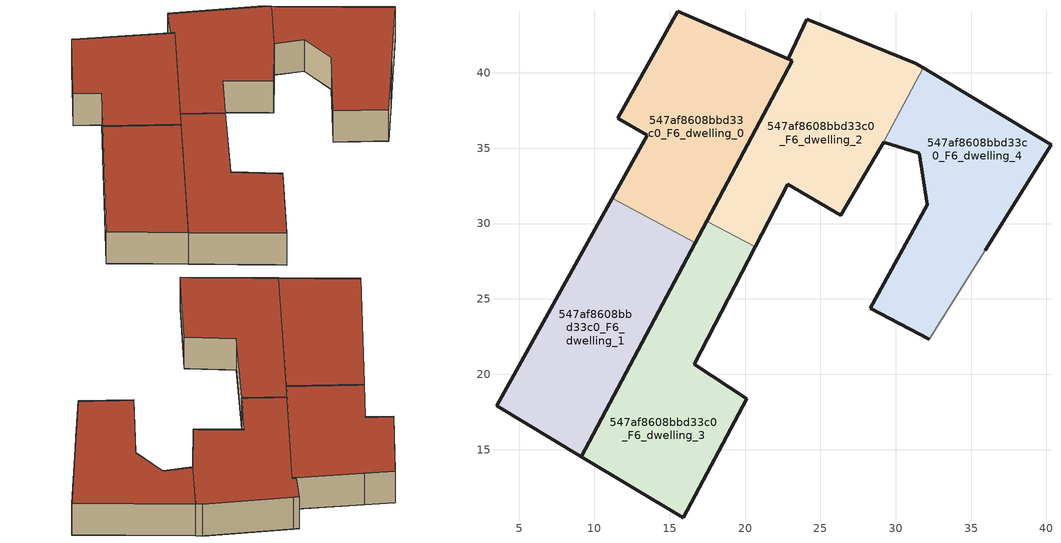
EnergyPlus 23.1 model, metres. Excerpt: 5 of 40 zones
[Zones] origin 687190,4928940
547af8608bbd33c0_F6_dwelling_0
 floor to 547af8608bbd33c0_F5_dwelling_0 (EU_floor_Construction): 16.71,28.74 23.14,40.81 22.85,40.94 17.82,43.11 15.54,44.1 11.54,36.99 13.51,35.87 11.18,31.68 z18
 wall outside (EU_wall_Construction): 11.18,31.68 13.51,35.87 11.54,36.99 15.54,44.1 17.82,43.11 22.85,40.94 23.14,40.81 16.71,28.74 z18:21
 wall to 547af8608bbd33c0_F6_dwelling_1 (EU_wall_Construction): 16.71,28.74 11.18,31.68 z18:21
 roof outside (EU_roof_Construction): 22.85,40.94 23.14,40.81 16.71,28.74 11.18,31.68 13.51,35.87 11.54,36.99 15.54,44.1 17.82,43.11 z21
547af8608bbd33c0_F6_dwelling_1
 floor to 547af8608bbd33c0_F5_dwelling_1 (EU_floor_Construction): 9.14,14.53 16.71,28.74 11.18,31.68 3.5,17.92 z18
 wall outside (EU_wall_Construction): 16.71,28.74 9.14,14.53 3.5,17.92 11.18,31.68 z18:21
 roof outside (EU_roof_Construction): 16.71,28.74 9.14,14.53 3.5,17.92 11.18,31.68 z21
547af8608bbd33c0_F6_dwelling_2
 floor to 547af8608bbd33c0_F5_dwelling_2 (EU_floor_Construction): 26.36,30.55 29,35.06 31.81,40.33 31.3,40.63 24.51,43.38 24.08,43.55 22.85,40.94 23.14,40.81 17.47,30.17 20.67,28.46 22.83,32.63 z18
 wall outside (EU_wall_Construction): 29,35.06 26.36,30.55 22.83,32.63 20.67,28.46 / 17.47,30.17 23.14,40.81 22.85,40.94 24.08,43.55 24.51,43.38 31.3,40.63 31.81,40.33 z18:21
 wall to 547af8608bbd33c0_F6_dwelling_3 (EU_wall_Construction): 20.67,28.46 17.47,30.17 z18:21
 wall to 547af8608bbd33c0_F6_dwelling_4 (EU_wall_Construction): 31.81,40.33 29,35.06 z18:21
 roof outside (EU_roof_Construction): 31.3,40.63 31.81,40.33 29,35.06 26.36,30.55 22.83,32.63 20.67,28.46 17.47,30.17 23.14,40.81 22.85,40.94 24.08,43.55 24.51,43.38 z21
547af8608bbd33c0_F6_dwelling_3
 floor to 547af8608bbd33c0_F5_dwelling_3 (EU_floor_Construction): 15.9,10.47 20.11,18.38 16.61,20.66 20.67,28.46 17.47,30.17 9.14,14.53 z18
 wall outside (EU_wall_Construction): 20.67,28.46 16.61,20.66 20.11,18.38 15.9,10.47 9.14,14.53 17.47,30.17 z18:21
 roof outside (EU_roof_Construction): 20.67,28.46 16.61,20.66 20.11,18.38 15.9,10.47 9.14,14.53 17.47,30.17 z21
547af8608bbd33c0_F6_dwelling_4
 floor to 547af8608bbd33c0_F5_dwelling_4 (EU_floor_Construction): 35.09,26.89 35.94,28.25 40.3,35.25 31.81,40.33 29,35.06 29.2,35.41 31.56,34.66 32.09,31.25 28.3,24.39 32.21,22.31 z18
 wall outside (EU_wall_Construction): 31.81,40.33 40.3,35.25 35.94,28.25 / 32.21,22.31 28.3,24.39 32.09,31.25 31.56,34.66 29.2,35.41 29,35.06 z18:21
 wall adiabatic (EU_wall_Construction): 35.94,28.25 35.09,26.89 32.21,22.31 z18:21
 roof outside (EU_roof_Construction): 40.3,35.25 35.94,28.25 35.09,26.89 32.21,22.31 28.3,24.39 32.09,31.25 31.56,34.66 29.2,35.41 29,35.06 31.81,40.33 z21
[Building]
EU S2 Campaign: North Axis=0; Terrain=City; Solar Distribution=FullExterior
[Site:Location]
Bologna: Latitude=44.5; Longitude=11.25; Time Zone=1; Elevation=37
[SizingPeriod:WeatherFileDays]
AnnualSizingPeriod: Begin Month=1; Begin Day of Month=1; End Month=12; End Day of Month=31; Day of Week for Start Day=Monday; Use Weather File Daylight Saving Period=No; Use Weather File Rain and Snow Indicators=No
[MATERIAL]
EU_InternalMass_Material: Roughness=MediumRough; Thickness=0.1; Conductivity=1; Density=1800; Specific Heat=900; Thermal Absorptance=0.9; Solar Absorptance=0.7; Visible Absorptance=0.7
[MATERIAL:NOMASS] Roughness=MediumRough; Thermal Absorptance=0.9; Solar Absorptance=0.7; Visible Absorptance=0.7
Name | Thermal Resistance
EU_wall_NoMass | 0.890213
EU_roof_NoMass | 0.636128
EU_floor_NoMass | 0.79516
[CONSTRUCTION]
EU_wall_Construction: EU_wall_NoMass
EU_roof_Construction: EU_roof_NoMass
EU_floor_Construction: EU_floor_NoMass
EU_InternalMass_Construction: EU_InternalMass_Material
[ZONE] Type=1; Multiplier=1; Ceiling Height=autocalculate; Floor Area=autocalculate; Part of Total Floor Area=Yes
Name | Volume
547af8608bbd33c0_F6_dwelling_0 | 303.227
547af8608bbd33c0_F6_dwelling_1 | 306.564
547af8608bbd33c0_F6_dwelling_2 | 306.411
547af8608bbd33c0_F6_dwelling_3 | 310.141
547af8608bbd33c0_F6_dwelling_4 | 303.112
[INTERNALMASS] Construction=EU_InternalMass_Construction
Name | Zone or ZoneList | Surface Area
547af8608bbd33c0_F6_dwelling_0_EU_InternalMass | 547af8608bbd33c0_F6_dwelling_0 | 135.705
547af8608bbd33c0_F6_dwelling_1_EU_InternalMass | 547af8608bbd33c0_F6_dwelling_1 | 151.411
547af8608bbd33c0_F6_dwelling_2_EU_InternalMass | 547af8608bbd33c0_F6_dwelling_2 | 112.266
547af8608bbd33c0_F6_dwelling_3_EU_InternalMass | 547af8608bbd33c0_F6_dwelling_3 | 101.496
547af8608bbd33c0_F6_dwelling_4_EU_InternalMass | 547af8608bbd33c0_F6_dwelling_4 | 112.267
[OTHEREQUIPMENT] Fuel Type=Electricity; Design Level Calculation Method=Watts/Area; Power per Zone Floor Area=1; Fraction Latent=0; Fraction Radiant=0; Fraction Lost=0; Carbon Dioxide Generation Rate=0; EndUse Subcategory=EU_Step8_InternalGains
Name | Zone or ZoneList or Space or SpaceList | Schedule
EU_Step8_InternalGain_547af8608bbd33c0_F6_dwelling_0_f000 | 547af8608bbd33c0_F6_dwelling_0 | EU_Step8_GainSchedule_547af8608bbd33c0_F6_dwelling_0_f000
EU_Step8_InternalGain_547af8608bbd33c0_F6_dwelling_1_f000 | 547af8608bbd33c0_F6_dwelling_1 | EU_Step8_GainSchedule_547af8608bbd33c0_F6_dwelling_1_f000
EU_Step8_InternalGain_547af8608bbd33c0_F6_dwelling_2_f000 | 547af8608bbd33c0_F6_dwelling_2 | EU_Step8_GainSchedule_547af8608bbd33c0_F6_dwelling_2_f000
EU_Step8_InternalGain_547af8608bbd33c0_F6_dwelling_3_f000 | 547af8608bbd33c0_F6_dwelling_3 | EU_Step8_GainSchedule_547af8608bbd33c0_F6_dwelling_3_f000
EU_Step8_InternalGain_547af8608bbd33c0_F6_dwelling_4_f000 | 547af8608bbd33c0_F6_dwelling_4 | EU_Step8_GainSchedule_547af8608bbd33c0_F6_dwelling_4_f000
[ZONEVENTILATION:DESIGNFLOWRATE] Schedule=EU_AlwaysOn; Design Flow Rate Calculation Method=AirChanges/Hour; Air Changes per Hour=0.718634; Ventilation Type=Natural; Fan Pressure Rise=0; Fan Total Efficiency=1; Constant Term Coefficient=1; Temperature Term Coefficient=0; Velocity Term Coefficient=0; Velocity Squared Term Coefficient=0; Minimum Indoor Temperature=-100; Maximum Indoor Temperature=100; Delta Temperature=-100; Minimum Outdoor Temperature=-100; Maximum Outdoor Temperature=100; Maximum Wind Speed=40
Name | Zone or ZoneList or Space or SpaceList
EU_ConstantAir_547af8608bbd33c0_F6_dwelling_0 | 547af8608bbd33c0_F6_dwelling_0
EU_ConstantAir_547af8608bbd33c0_F6_dwelling_1 | 547af8608bbd33c0_F6_dwelling_1
EU_ConstantAir_547af8608bbd33c0_F6_dwelling_2 | 547af8608bbd33c0_F6_dwelling_2
EU_ConstantAir_547af8608bbd33c0_F6_dwelling_3 | 547af8608bbd33c0_F6_dwelling_3
EU_ConstantAir_547af8608bbd33c0_F6_dwelling_4 | 547af8608bbd33c0_F6_dwelling_4
[HVACTEMPLATE:THERMOSTAT] Constant Heating Setpoint=20; Constant Cooling Setpoint=50
EU_HeatOnly_547af8608bbd33c0_F0_dwelling_0; EU_HeatOnly_547af8608bbd33c0_F0_dwelling_1; EU_HeatOnly_547af8608bbd33c0_F0_dwelling_2; EU_HeatOnly_547af8608bbd33c0_F0_dwelling_3; EU_HeatOnly_547af8608bbd33c0_F0_dwelling_4; EU_HeatOnly_547af8608bbd33c0_F0_dwelling_5; EU_HeatOnly_547af8608bbd33c0_F1_dwelling_0; EU_HeatOnly_547af8608bbd33c0_F1_dwelling_1; EU_HeatOnly_547af8608bbd33c0_F1_dwelling_2; EU_HeatOnly_547af8608bbd33c0_F1_dwelling_3; EU_HeatOnly_547af8608bbd33c0_F1_dwelling_4; EU_HeatOnly_547af8608bbd33c0_F1_dwelling_5; EU_HeatOnly_547af8608bbd33c0_F2_dwelling_0; EU_HeatOnly_547af8608bbd33c0_F2_dwelling_1; EU_HeatOnly_547af8608bbd33c0_F2_dwelling_2; EU_HeatOnly_547af8608bbd33c0_F2_dwelling_3; EU_HeatOnly_547af8608bbd33c0_F2_dwelling_4; EU_HeatOnly_547af8608bbd33c0_F2_dwelling_5; EU_HeatOnly_547af8608bbd33c0_F3_dwelling_0; EU_HeatOnly_547af8608bbd33c0_F3_dwelling_1; EU_HeatOnly_547af8608bbd33c0_F3_dwelling_2; EU_HeatOnly_547af8608bbd33c0_F3_dwelling_3; EU_HeatOnly_547af8608bbd33c0_F3_dwelling_4; EU_HeatOnly_547af8608bbd33c0_F3_dwelling_5; EU_HeatOnly_547af8608bbd33c0_F4_dwelling_0; EU_HeatOnly_547af8608bbd33c0_F4_dwelling_1; EU_HeatOnly_547af8608bbd33c0_F4_dwelling_2; EU_HeatOnly_547af8608bbd33c0_F4_dwelling_3; EU_HeatOnly_547af8608bbd33c0_F4_dwelling_4; EU_HeatOnly_547af8608bbd33c0_F4_dwelling_5; EU_HeatOnly_547af8608bbd33c0_F5_dwelling_0; EU_HeatOnly_547af8608bbd33c0_F5_dwelling_1; EU_HeatOnly_547af8608bbd33c0_F5_dwelling_2; EU_HeatOnly_547af8608bbd33c0_F5_dwelling_3; EU_HeatOnly_547af8608bbd33c0_F5_dwelling_4; EU_HeatOnly_547af8608bbd33c0_F6_dwelling_0; EU_HeatOnly_547af8608bbd33c0_F6_dwelling_1; EU_HeatOnly_547af8608bbd33c0_F6_dwelling_2; EU_HeatOnly_547af8608bbd33c0_F6_dwelling_3; EU_HeatOnly_547af8608bbd33c0_F6_dwelling_4
[HVACTEMPLATE:ZONE:IDEALLOADSAIRSYSTEM] System Availability Schedule=EU_AlwaysOn; Maximum Heating Supply Air Temperature=50; Minimum Cooling Supply Air Temperature=13; Maximum Heating Supply Air Humidity Ratio=0.0156; Minimum Cooling Supply Air Humidity Ratio=0.0077; Heating Limit=NoLimit; Cooling Limit=NoLimit; Heating Availability Schedule=EU_AlwaysOn; Cooling Availability Schedule=EU_CoolingOff; Dehumidification Control Type=ConstantSensibleHeatRatio; Cooling Sensible Heat Ratio=0.7; Dehumidification Setpoint=60; Humidification Control Type=None; Humidification Setpoint=30; Outdoor Air Method=None; Outdoor Air Flow Rate per Person=0.00944; Outdoor Air Flow Rate per Zone Floor Area=0; Outdoor Air Flow Rate per Zone=0; Demand Controlled Ventilation Type=None; Outdoor Air Economizer Type=NoEconomizer; Heat Recovery Type=None; Sensible Heat Recovery Effectiveness=0.7; Latent Heat Recovery Effectiveness=0.65
Name | Template Thermostat
547af8608bbd33c0_F6_dwelling_0 | EU_HeatOnly_547af8608bbd33c0_F6_dwelling_0
547af8608bbd33c0_F6_dwelling_1 | EU_HeatOnly_547af8608bbd33c0_F6_dwelling_1
547af8608bbd33c0_F6_dwelling_2 | EU_HeatOnly_547af8608bbd33c0_F6_dwelling_2
547af8608bbd33c0_F6_dwelling_3 | EU_HeatOnly_547af8608bbd33c0_F6_dwelling_3
547af8608bbd33c0_F6_dwelling_4 | EU_HeatOnly_547af8608bbd33c0_F6_dwelling_4
[SIZING:ZONE] Zone Cooling Design Supply Air Temperature Input Method=SupplyAirTemperature; Zone Cooling Design Supply Air Temperature=13; Zone Heating Design Supply Air Temperature Input Method=SupplyAirTemperature; Zone Heating Design Supply Air Temperature=50; Zone Cooling Design Supply Air Humidity Ratio=0.008; Zone Heating Design Supply Air Humidity Ratio=0.008; Cooling Design Air Flow Method=DesignDay; Cooling Design Air Flow Rate=0; Cooling Minimum Air Flow per Zone Floor Area=0.000762; Cooling Minimum Air Flow=0; Cooling Minimum Air Flow Fraction=0.2; Heating Design Air Flow Method=DesignDay; Heating Design Air Flow Rate=0; Heating Maximum Air Flow per Zone Floor Area=0.002032; Heating Maximum Air Flow=0.141576; Heating Maximum Air Flow Fraction=0.3; Account for Dedicated Outdoor Air System=No; Dedicated Outdoor Air System Control Strategy=NeutralSupplyAir; Dedicated Outdoor Air Low Setpoint Temperature for Design=autosize; Dedicated Outdoor Air High Setpoint Temperature for Design=autosize; Zone Load Sizing Method=Sensible Load Only No Latent Load; Zone Latent Cooling Design Supply Air Humidity Ratio Input Method=HumidityRatioDifference; Zone Cooling Design Supply Air Humidity Ratio Difference=0.005; Zone Latent Heating Design Supply Air Humidity Ratio Input Method=HumidityRatioDifference; Zone Humidification Design Supply Air Humidity Ratio Difference=0.005
547af8608bbd33c0_F6_dwelling_0; 547af8608bbd33c0_F6_dwelling_1; 547af8608bbd33c0_F6_dwelling_2; 547af8608bbd33c0_F6_dwelling_3; 547af8608bbd33c0_F6_dwelling_4
[SCHEDULE:CONSTANT]
Name | Hourly Value
EU_AlwaysOn | 1
EU_CoolingOff | 0
[SCHEDULE:FILE] Column Number=1; Rows to Skip at Top=0; Number of Hours of Data=8760; Column Separator=Comma; Interpolate to Timestep=No; Minutes per Item=60; Adjust Schedule for Daylight Savings=Yes
Name | File
EU_Step8_GainSchedule_547af8608bbd33c0_F6_dwelling_0_f000 | ../../schedules/547af8608bbd33c0/547af8608bbd33c0_F6_dwelling_0_f000_gain.csv
EU_Step8_GainSchedule_547af8608bbd33c0_F6_dwelling_1_f000 | ../../schedules/547af8608bbd33c0/547af8608bbd33c0_F6_dwelling_1_f000_gain.csv
EU_Step8_GainSchedule_547af8608bbd33c0_F6_dwelling_2_f000 | ../../schedules/547af8608bbd33c0/547af8608bbd33c0_F6_dwelling_2_f000_gain.csv
EU_Step8_GainSchedule_547af8608bbd33c0_F6_dwelling_3_f000 | ../../schedules/547af8608bbd33c0/547af8608bbd33c0_F6_dwelling_3_f000_gain.csv
EU_Step8_GainSchedule_547af8608bbd33c0_F6_dwelling_4_f000 | ../../schedules/547af8608bbd33c0/547af8608bbd33c0_F6_dwelling_4_f000_gain.csv
